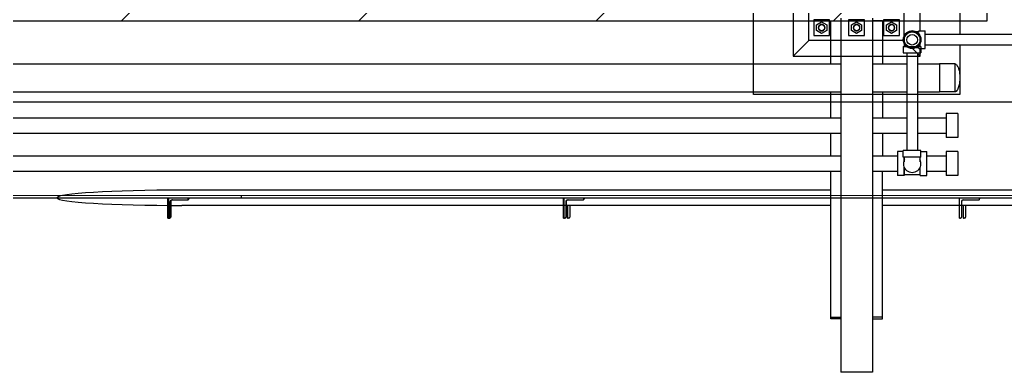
# Model space of a CAD drawing. Header units: metres. Extents: x 0 to 63075, y 0 to 44550.
# Drawn here: x 60288.3 to 60754.4, y 36398.6 to 36565.2 of the extents above; entities that cross this region are included whole.
import ezdxf

# ---------------------------------------------------------------- set-up
doc = ezdxf.new("R2010")
doc.units = ezdxf.units.M
doc.header["$LTSCALE"] = 75
for name, color, linetype in [('AI-Hatch mob', 7, 'Continuous'), ('GSB', 7, 'Continuous'), ('ML6', 1, 'Continuous'), ('SDM', 7, 'Continuous'), ('SL1', 8, 'Continuous')]:
    doc.layers.add(name, color=color, linetype=linetype)

# ---------------------------------------------------------------- blocks, each defined once
blk = doc.blocks.new('A$C6bae614f')
at = {"layer": 'SL1'}
for p, q in [((417944.5, 18077.8), (417944.6, 18827.8)), ((418594.6, 18827.8), (418594.5, 18266.5)), ((418069.6, 18707.8), (418069.5, 18197.8)), ((418469.5, 18277.6), (418469.6, 18707.8)), ((418119.5, 18247.8), (418119.5, 18657.8)), ((418419.5, 18262), (418419.5, 18657.8)), ((418219.5, 18317.3), (418219.5, 17202.8)), ((418319.5, 18317.3), (418319.5, 17202.8)), ((418134.5, 18312.8), (418134.5, 18262.8)), ((418184.5, 18312.8), (418134.5, 18312.8)), ((418143.7, 18296.9), (418159.5, 18306.1)), ((418143.7, 18278.7), (418143.7, 18296.9)), ((418150.6, 18292.1), (418149.6, 18287.8)), ((418149.6, 18287.8), (418150.6, 18283.5)), ((418153.4, 18295.6), (418150.6, 18292.1)), ((418150.6, 18283.5), (418153.4, 18280.1)), ((418157.3, 18297.5), (418153.4, 18295.6)), ((418161.7, 18297.5), (418157.3, 18297.5)), ((418159.5, 18306.1), (418175.3, 18296.9)), ((418165.7, 18295.6), (418161.7, 18297.5)), ((418168.5, 18292.1), (418165.7, 18295.6)), ((418165.7, 18280.1), (418168.5, 18283.5)), ((418169.4, 18287.8), (418168.5, 18292.1)), ((418168.5, 18283.5), (418169.4, 18287.8)), ((418175.3, 18296.9), (418175.3, 18278.7)), ((418184.5, 18262.8), (418184.5, 18312.8)), ((418188.3, 18309.8), (418219.5, 18309.8)), ((418188.3, 18174.3), (418188.3, 18309.8)), ((418244.5, 18312.8), (418244.5, 18262.8)), ((418294.5, 18312.8), (418244.5, 18312.8)), ((418253.7, 18296.9), (418269.5, 18306.1)), ((418253.7, 18278.7), (418253.7, 18296.9)), ((418260.6, 18292.1), (418259.6, 18287.8)), ((418259.6, 18287.8), (418260.6, 18283.5)), ((418263.4, 18295.6), (418260.6, 18292.1)), ((418260.6, 18283.5), (418263.4, 18280.1)), ((418267.3, 18297.5), (418263.4, 18295.6)), ((418271.7, 18297.5), (418267.3, 18297.5)), ((418269.5, 18306.1), (418285.3, 18296.9)), ((418275.7, 18295.6), (418271.7, 18297.5)), ((418278.5, 18292.1), (418275.7, 18295.6)), ((418275.7, 18280.1), (418278.5, 18283.5)), ((418279.4, 18287.8), (418278.5, 18292.1)), ((418278.5, 18283.5), (418279.4, 18287.8)), ((418285.3, 18296.9), (418285.3, 18278.7)), ((418294.5, 18262.8), (418294.5, 18312.8)), ((418350.7, 18309.8), (418319.5, 18309.8)), ((418350.7, 18309.8), (418350.7, 18174.3)), ((418354.5, 18312.8), (418354.5, 18262.8)), ((418404.5, 18312.8), (418354.5, 18312.8)), ((418363.7, 18296.9), (418379.5, 18306.1)), ((418363.7, 18278.7), (418363.7, 18296.9)), ((418370.6, 18292.1), (418369.6, 18287.8)), ((418369.6, 18287.8), (418370.6, 18283.5)), ((418373.4, 18295.6), (418370.6, 18292.1)), ((418370.6, 18283.5), (418373.4, 18280)), ((418377.3, 18297.5), (418373.4, 18295.6)), ((418381.7, 18297.5), (418377.3, 18297.5)), ((418379.5, 18306.1), (418395.3, 18296.9)), ((418385.7, 18295.6), (418381.7, 18297.5)), ((418388.5, 18292.1), (418385.7, 18295.6)), ((418385.7, 18280), (418388.5, 18283.5)), ((418389.4, 18287.8), (418388.5, 18292.1)), ((418388.5, 18283.5), (418389.4, 18287.8)), ((418395.3, 18296.9), (418395.3, 18278.7)), ((418404.5, 18262.8), (418404.5, 18312.8)), ((418134.5, 18262.8), (418184.5, 18262.8)), ((418159.5, 18269.5), (418143.7, 18278.7)), ((418153.4, 18280.1), (418157.3, 18278.1)), ((418157.3, 18278.1), (418161.7, 18278.1)), ((418175.3, 18278.7), (418159.5, 18269.5)), ((418161.7, 18278.1), (418165.7, 18280.1)), ((418244.5, 18262.8), (418294.5, 18262.8)), ((418269.5, 18269.5), (418253.7, 18278.7)), ((418263.4, 18280.1), (418267.3, 18278.1)), ((418267.3, 18278.1), (418271.7, 18278.1)), ((418285.3, 18278.7), (418269.5, 18269.5)), ((418271.7, 18278.1), (418275.7, 18280.1)), ((418354.5, 18262.8), (418404.5, 18262.8)), ((418379.5, 18269.5), (418363.7, 18278.7)), ((418373.4, 18280), (418377.3, 18278.1)), ((418377.3, 18278.1), (418381.7, 18278.1)), ((418395.3, 18278.7), (418379.5, 18269.5)), ((418381.7, 18278.1), (418385.7, 18280)), ((418465.3, 18274.4), (418457.4, 18274.4)), ((418465.3, 18273.1), (418465.3, 18277.6)), ((418465.3, 18277.6), (418485.9, 18277.6)), ((418485.9, 18222), (418485.9, 18277.6)), ((421228.1, 18266.4), (418485.9, 18266.5)), ((418069.5, 18197.8), (418119.5, 18247.8)), ((418416.8, 18247.8), (418119.5, 18247.8)), ((418416.7, 18229), (418472.3, 18229)), ((418416.7, 18229), (418416.7, 18208.4)), ((418419.9, 18229), (418419.9, 18244.3)), ((418445.3, 18222), (418469.5, 18197.8)), ((418457.4, 18225.2), (418465.3, 18225.2)), ((418465.3, 18222), (418465.3, 18226.5)), ((418465.3, 18222), (418485.9, 18222)), ((418469.2, 18244.3), (418469.2, 18229)), ((418469.5, 18197.8), (418469.5, 18222)), ((418472.3, 18229), (418472.3, 18208.4)), ((421228.1, 18233), (418485.9, 18233.1)), ((418594.5, 18233.1), (418594.5, 18077.8)), ((418069.5, 18197.8), (418469.5, 18197.8)), ((418416.7, 18208.4), (418472.3, 18208.4)), ((418427.8, 18208.4), (418427.8, 17901.2)), ((418461.2, 18208.4), (418461.2, 17901.2)), ((411425.2, 18174.5), (418219.5, 18174.3)), ((418319.5, 18174.3), (418427.8, 18174.2)), ((418461.2, 18174.2), (418530.6, 18174.2)), ((418530.6, 18174.2), (418530.6, 18085.3)), ((418578.6, 18174.2), (418530.6, 18174.2)), ((418530.6, 18174.2), (418530.6, 18085.3)), ((418578.6, 18174.2), (418578.6, 18085.3)), ((411425.2, 18085.6), (418219.5, 18085.4)), ((418594.5, 18077.8), (417944.5, 18077.8)), ((418188.3, 18003.9), (418188.3, 18085.4)), ((418319.5, 18085.4), (418427.8, 18085.3)), ((418350.7, 18085.4), (418350.7, 18003.9)), ((418461.2, 18085.3), (418530.6, 18085.3)), ((418578.6, 18085.3), (418530.6, 18085.3)), ((421469.5, 18052.7), (411669.5, 18053)), ((411454.8, 18004.2), (418219.5, 18003.9)), ((418319.5, 18003.9), (418427.8, 18003.9)), ((418461.2, 18003.9), (418552.1, 18003.9)), ((418552.1, 18017.5), (418552.1, 17942.1)), ((418588.4, 18017.5), (418552.1, 18017.5)), ((418588.4, 18017.5), (418588.4, 17942.1)), ((411454.8, 17955.9), (418219.5, 17955.7)), ((418188.3, 17883.9), (418188.3, 17955.7)), ((418319.5, 17955.7), (418427.8, 17955.7)), ((418350.7, 17955.7), (418350.7, 17883.9)), ((418461.2, 17955.7), (418552.1, 17955.7)), ((418588.4, 17942.1), (418552.1, 17942.1)), ((411119.5, 17884.2), (418219.5, 17883.9)), ((418319.5, 17883.9), (418398.5, 17883.9)), ((418398.5, 17897.5), (418398.5, 17822.1)), ((418416.7, 17897.5), (418398.5, 17897.5)), ((418416.7, 17880.6), (418416.7, 17901.2)), ((418472.3, 17901.2), (418416.7, 17901.2)), ((418472.3, 17880.6), (418416.7, 17880.6)), ((418419.2, 17871.2), (418419.2, 17880.6)), ((418419.1, 17880.6), (418419.1, 17871.2)), ((418419.9, 17865.3), (418419.9, 17880.6)), ((418469.2, 17880.6), (418469.2, 17865.3)), ((418469.9, 17871.2), (418469.9, 17880.6)), ((418472.3, 17880.6), (418472.3, 17901.2)), ((418472.3, 17897.5), (418490.5, 17897.5)), ((418490.5, 17822.1), (418490.5, 17897.5)), ((418490.5, 17883.9), (418552.1, 17883.9)), ((418588.4, 17897.5), (418552.1, 17897.5)), ((418552.1, 17897.5), (418552.1, 17822.1)), ((418588.4, 17897.5), (418588.4, 17822.1)), ((418419.1, 17848.4), (418419.1, 17822.1)), ((418419.2, 17825.3), (418419.2, 17848.4)), ((418469.9, 17822.1), (418469.9, 17848.4)), ((411119.5, 17835.9), (418219.5, 17835.7)), ((418188.3, 17371.1), (418188.3, 17835.7)), ((418319.5, 17835.7), (418398.5, 17835.7)), ((418350.7, 17371.1), (418350.7, 17835.7)), ((418419.1, 17822.1), (418398.5, 17822.1)), ((418419.2, 17825.3), (418469.9, 17825.3)), ((418469.9, 17822.1), (418490.5, 17822.1)), ((418490.5, 17835.7), (418552.1, 17835.7)), ((418588.4, 17822.1), (418552.1, 17822.1)), ((411979.3, 17760.1), (418780.6, 17759.9)), ((418188.3, 17776.3), (416144.6, 17776.3)), ((416332.6, 17752), (416332.6, 17760)), ((421803.8, 17776.2), (418350.7, 17776.3)), ((411979.3, 17752.1), (418780.6, 17751.9)), ((416100.7, 17688.5), (416100.7, 17752)), ((416103, 17688.5), (416103, 17752)), ((416107, 17739.3), (416107, 17691.7)), ((416109.3, 17739.3), (416109.3, 17691.7)), ((416113.4, 17745.7), (416163.3, 17745.7)), ((418188.3, 17728), (416144.6, 17728.1)), ((416164.2, 17752), (416164.2, 17748.8)), ((416166.5, 17752), (416166.5, 17748.8)), ((417346.9, 17688.5), (417346.9, 17752)), ((417348.3, 17688.5), (417348.3, 17752)), ((417353.3, 17739.3), (417353.3, 17691.6)), ((417354.6, 17739.3), (417354.6, 17691.6)), ((417359.4, 17728), (417359.4, 17688.5)), ((417359.7, 17745.6), (417408.6, 17745.6)), ((417360.3, 17688.5), (417360.3, 17728)), ((417366.7, 17728), (417366.7, 17691.6)), ((417410.5, 17752), (417410.5, 17748.8)), ((417411.8, 17752), (417411.8, 17748.8)), ((421813, 17727.9), (418350.7, 17728)), ((418593.2, 17688.4), (418593.2, 17751.9)), ((418593.6, 17688.4), (418593.6, 17751.9)), ((418599.6, 17739.2), (418599.6, 17691.6)), ((418599.9, 17739.2), (418599.9, 17691.6)), ((418604.7, 17728), (418604.7, 17688.4)), ((418605.9, 17745.6), (418653.9, 17745.6)), ((418606.6, 17688.4), (418606.6, 17728)), ((418612.9, 17728), (418612.9, 17691.6)), ((418656.8, 17751.9), (418656.8, 17748.7)), ((418657.1, 17751.9), (418657.1, 17748.7)), ((416100.7, 17688.5), (416106.2, 17688.5)), ((417346.9, 17688.5), (417348.3, 17688.5)), ((417351.5, 17688.5), (417348.3, 17688.5)), ((417359.4, 17688.5), (417360.3, 17688.5)), ((417363.5, 17688.5), (417360.3, 17688.5)), ((418593.2, 17688.4), (418596.8, 17688.4)), ((418604.7, 17688.4), (418606.6, 17688.4)), ((418609.8, 17688.4), (418606.6, 17688.4)), ((418188.3, 17376.8), (418219.5, 17376.8)), ((418219.5, 17371.1), (418188.3, 17371.1)), ((418350.7, 17376.8), (418319.5, 17376.8)), ((418319.5, 17371.1), (418350.7, 17371.1)), ((418219.5, 17202.8), (418219.5, 17202.8)), ((418257.4, 17202.8), (418219.5, 17202.8)), ((418319.5, 17202.8), (418219.5, 17202.8)), ((418267.4, 17202.8), (418257.4, 17202.8)), ((418274.3, 17202.8), (418264.8, 17202.8)), ((418271.7, 17202.8), (418267.4, 17202.8)), ((418267.4, 17202.8), (418267.4, 17202.8)), ((418271.7, 17202.8), (418271.7, 17202.8)), ((418281.7, 17202.8), (418271.7, 17202.8)), ((418319.5, 17202.8), (418281.7, 17202.8)), ((418319.5, 17202.8), (418319.5, 17202.8))]:
    blk.add_line(p, q, dxfattribs=at)
for centre, radius in [((418159.5, 18287.8), 9.5), ((418269.5, 18287.8), 9.5), ((418379.5, 18287.8), 9.5), ((418444.5, 18249.8), 27.8), ((418444.5, 18249.8), 24.6), ((418444.5, 18249.8), 16.7)]:
    blk.add_circle(centre, radius, dxfattribs=at)
for centre, radius, start, end in [((418444.5, 18249.8), 27.8, 332.3538, 207.6424), ((418444.5, 17859.8), 27.8, 152.3538, 27.6425), ((416115.7, 17739.3), 6.35, 89.9981, 179.9981), ((416163.3, 17748.8), 3.17, 269.998, 359.9981), ((417361, 17739.3), 6.35, 89.9981, 179.9981), ((417408.6, 17748.8), 3.17, 269.998, 359.9981), ((418606.3, 17739.2), 6.35, 89.9981, 179.9981), ((418653.9, 17748.7), 3.17, 269.998, 359.9981), ((416106.2, 17691.7), 3.17, 269.998, 359.9981), ((417351.5, 17691.6), 3.17, 269.998, 359.9981), ((418596.8, 17691.6), 3.17, 269.998, 359.9981)]:
    blk.add_arc(centre, radius, start, end, dxfattribs=at)
for centre, major_axis, ratio, start_param, end_param in [((416144.6, 17752.2), (-393.8, 0), 0.061275, 4.712389, 6.283185), ((416144.6, 17752.2), (-393.8, 0), 0.061275, 0, 1.570796), ((416113.4, 17739.3), (-6.36, 0), 0.999159, 4.712389, 6.283185), ((416161.1, 17748.8), (3.17, 0), 0.999159, 4.712389, 6.283185), ((416161.1, 17748.8), (-3.17, 0), 0.999159, 1.570796, 3.141592), ((417359.7, 17739.3), (-6.36, 0), 0.999159, 4.712389, 6.283185), ((417407.3, 17748.8), (-3.17, 0), 0.999159, 1.570796, 3.141592), ((417407.3, 17748.8), (3.17, 0), 0.999159, 4.712389, 6.283185), ((418605.9, 17739.2), (-6.36, 0), 0.999159, 4.712389, 6.283185), ((418653.6, 17748.7), (-3.17, 0), 0.999159, 1.570796, 3.141593), ((418653.6, 17748.7), (3.17, 0), 0.999159, 4.712389, 6.283185), ((416103.9, 17691.7), (3.17, 0), 0.999159, 4.712389, 6.283185), ((417350.1, 17691.6), (-3.17, 0), 0.999159, 1.570796, 3.141592), ((417350.1, 17691.6), (3.17, 0), 0.999159, 4.712389, 6.283185), ((417363.5, 17691.6), (3.17, 0), 0.999159, 4.712389, 6.283185), ((418596.4, 17691.6), (-3.17, 0), 0.999159, 1.570796, 3.141592), ((418596.4, 17691.6), (3.17, 0), 0.999159, 4.712389, 6.283185), ((418609.8, 17691.6), (3.17, 0), 0.999159, 4.712389, 6.283185)]:
    blk.add_ellipse(centre, major_axis=major_axis, ratio=ratio, start_param=start_param, end_param=end_param, dxfattribs=at)
for points, knots in [([(418578.6, 18174.2), (418579.2, 18174.2), (418579.9, 18174.1), (418580.5, 18173.9), (418581.1, 18173.7), (418581.7, 18173.4), (418582.2, 18173.1), (418582.9, 18172.6), (418583.6, 18172.1), (418584.1, 18171.5), (418585, 18170.7), (418585.7, 18169.7), (418586.4, 18168.7), (418587.4, 18167), (418588.3, 18165.2), (418589.1, 18163.4), (418590.5, 18160.1), (418591.4, 18156.7), (418592.2, 18153.2), (418593.7, 18146.7), (418594.4, 18140), (418594.6, 18133.4), (418594.6, 18132.2), (418594.6, 18131), (418594.6, 18129.8)], [0, 0, 0, 0, 0.00189174, 0.00189174, 0.00189174, 0.00384128, 0.00384128, 0.00384128, 0.00630601, 0.00630601, 0.00630601, 0.00992105, 0.00992105, 0.00992105, 0.01585442, 0.01585442, 0.01585442, 0.02650112, 0.02650112, 0.02650112, 0.04647223, 0.04647223, 0.04647223, 0.05006977, 0.05006977, 0.05006977, 0.05006977]), ([(418594.6, 18129.8), (418594.6, 18125.6), (418594.4, 18121.4), (418594, 18117.2), (418593, 18108.6), (418591.4, 18099.8), (418587.2, 18092.3), (418586.2, 18090.5), (418584.9, 18088.7), (418583.3, 18087.3), (418582.5, 18086.6), (418581.6, 18086), (418580.6, 18085.7), (418579.9, 18085.5), (418579.3, 18085.3), (418578.6, 18085.3)], [0, 0, 0, 0, 0.01263635, 0.01263635, 0.01263635, 0.03837539, 0.03837539, 0.03837539, 0.04474952, 0.04474952, 0.04474952, 0.04793876, 0.04793876, 0.04793876, 0.04991881, 0.04991881, 0.04991881, 0.04991881])]:
    blk.add_open_spline(points, degree=3, knots=knots, dxfattribs=at)
blk = doc.blocks.new('zw$15D4')
at = {"layer": 'ML6', "xscale": 0.2502808837766805, "yscale": 0.2502808837766805, "zscale": 0.2502808837766805}
blk.add_blockref('A$C6bae614f', (-85544.74, -3177.34), dxfattribs=at)

msp = doc.modelspace()

# ---------------------------------------------------------------- hatches: boundary and pattern name
at = {"layer": 'AI-Hatch mob'}
h = msp.add_hatch(dxfattribs=at)
h.set_pattern_fill('ANSI31', color=256, scale=25)
h.set_pattern_definition([(45, (-4687.55, -59.206), (-56.1266, 56.1266), [])])
h.paths.add_polyline_path([(60745.61, 38156.14), (59935.7, 38156.14), (59935.7, 36564.59), (60745.61, 36564.59)])

# ---------------------------------------------------------------- linework, layer by layer
at = {"layer": 'SDM'}
msp.add_lwpolyline([(59935.7, 38156.14), (60745.61, 38156.14), (60745.61, 36564.59), (59935.7, 36564.59)], close=True, dxfattribs=at)

# ---------------------------------------------------------------- block references
at = {"layer": 'GSB', "xscale": 0.6000000000000068, "yscale": 0.6000000000000068, "zscale": 0.6000000000000068}
msp.add_blockref('zw$15D4', (49200, 35721.63), dxfattribs=at)

doc.saveas('drawing.dxf')
